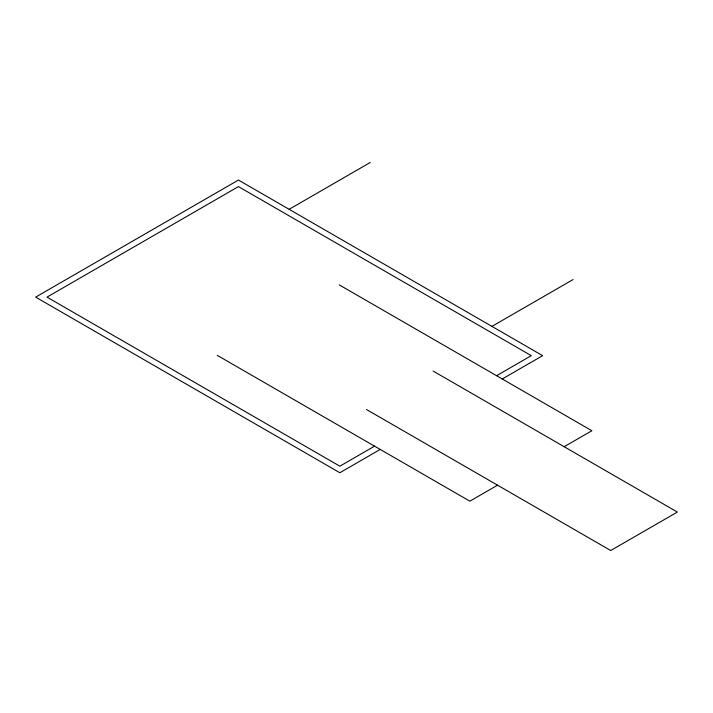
<?xml version="1.0" encoding="UTF-8"?>
<svg xmlns="http://www.w3.org/2000/svg" width="713" height="713" viewBox="0 0 713 713"><rect width="100%" height="100%" fill="white"/><g stroke="black" fill="none" stroke-linecap="round" stroke-linejoin="round"><path stroke-width="1.07" d="M289.148 209.31L370.261 162.475M491.943 326.394L573.056 279.558M374.548 446.151L339.843 466.195L47.005 297.125L238.445 186.601L531.283 355.662L496.578 375.698M380.225 449.431L339.843 472.746L35.65 297.125L238.445 180.041L542.638 355.662L502.255 378.977M497.549 485.179L469.849 501.177L217.251 355.341M564.17 446.712L591.879 430.723L339.281 284.888M433.112 371.045L677.35 512.059L610.729 550.525L366.491 409.512"/></g></svg>
